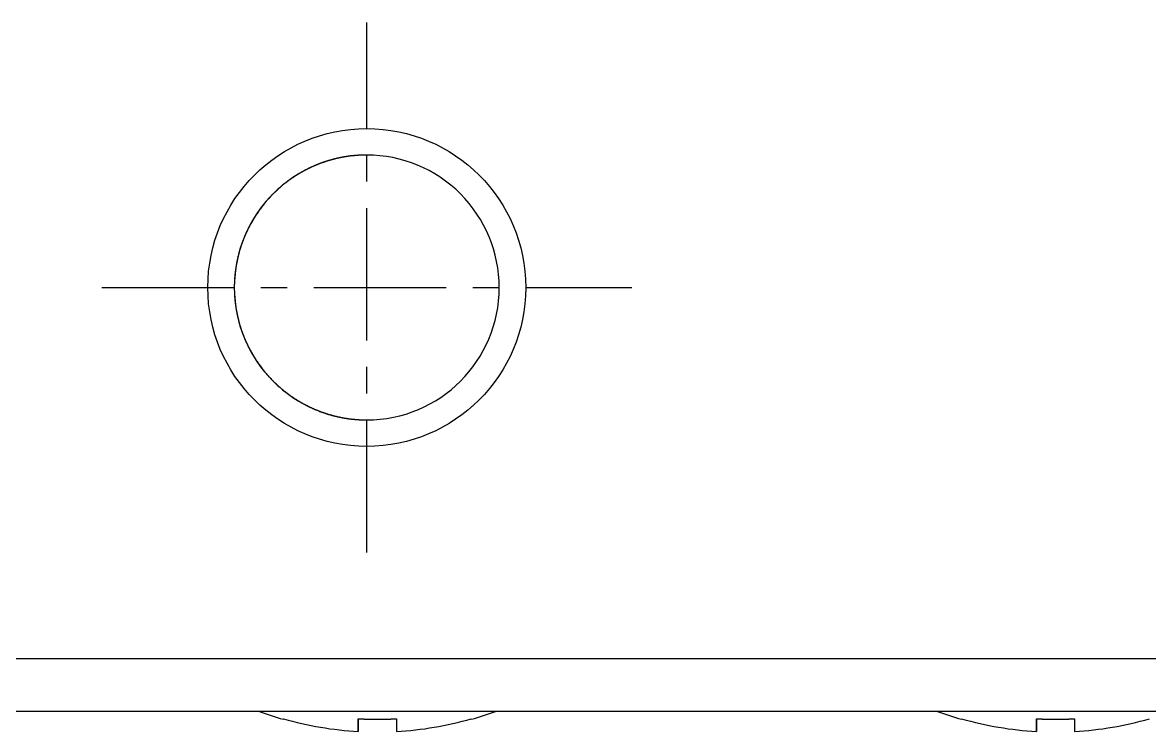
# Model space of a CAD drawing. Extents: x 93 to 329, y 82 to 330.
# Drawn here: x 138.5 to 149.13, y 140.97 to 147.66 of the extents above; entities that cross this region are included whole.
import ezdxf

# ---------------------------------------------------------------- set-up
doc = ezdxf.new("R2010")
doc.units = 0
doc.linetypes.add('CENTER', pattern=[2, 1.25, -0.25, 0.25, -0.25])
doc.layers.get('0').update_dxf_attribs({"linetype": 'CONTINUOUS'})
doc.layers.add('CENTER', color=1, linetype='CENTER')

msp = doc.modelspace()

# ---------------------------------------------------------------- linework, layer by layer
at = {"color": 7, "linetype": 'CONTINUOUS'}
for p, q in [((138.244, 141.656), (177.244, 141.656)), ((177.244, 141.156), (138.244, 141.156)), ((140.958, 141.087), (140.956, 141.082)), ((140.956, 141.082), (140.958, 141.087)), ((141.664, 140.966), (141.664, 141.087)), ((141.664, 141.087), (141.664, 140.966)), ((141.664, 140.966), (141.664, 141.087)), ((142.024, 141.087), (142.024, 140.966)), ((142.731, 141.087), (142.733, 141.082)), ((147.358, 141.087), (147.356, 141.082)), ((147.356, 141.082), (147.358, 141.087)), ((148.064, 140.966), (148.064, 141.087)), ((148.064, 141.087), (148.064, 140.966)), ((148.064, 140.966), (148.064, 141.087)), ((148.424, 141.087), (148.424, 140.966))]:
    msp.add_line(p, q, dxfattribs=at)
for points in [[(141.744, 146.406, 0), (141.735, 146.406, 0), (141.726, 146.406, 0), (141.717, 146.406, 0), (141.708, 146.406, 0), (141.699, 146.405, 0), (141.69, 146.405, 0), (141.681, 146.405, 0), (141.672, 146.404, 0), (141.663, 146.404, 0), (141.654, 146.403, 0), (141.645, 146.402, 0), (141.636, 146.402, 0), (141.627, 146.401, 0), (141.618, 146.4, 0), (141.609, 146.399, 0), (141.6, 146.398, 0), (141.591, 146.397, 0), (141.582, 146.396, 0), (141.573, 146.394, 0), (141.564, 146.393, 0), (141.555, 146.392, 0), (141.546, 146.39, 0), (141.537, 146.389, 0), (141.528, 146.387, 0), (141.519, 146.386, 0), (141.51, 146.384, 0), (141.501, 146.382, 0), (141.492, 146.381, 0), (141.484, 146.379, 0), (141.475, 146.377, 0), (141.466, 146.375, 0), (141.457, 146.373, 0), (141.448, 146.371, 0), (141.439, 146.369, 0), (141.431, 146.366, 0), (141.422, 146.364, 0), (141.413, 146.362, 0), (141.404, 146.359, 0), (141.396, 146.357, 0), (141.387, 146.354, 0), (141.378, 146.352, 0), (141.37, 146.349, 0), (141.361, 146.346, 0), (141.352, 146.343, 0), (141.344, 146.34, 0), (141.335, 146.338, 0), (141.327, 146.335, 0), (141.318, 146.331, 0), (141.31, 146.328, 0), (141.301, 146.325, 0), (141.293, 146.322, 0), (141.284, 146.319, 0), (141.276, 146.315, 0), (141.268, 146.312, 0), (141.259, 146.308, 0), (141.251, 146.305, 0), (141.243, 146.301, 0), (141.234, 146.298, 0), (141.226, 146.294, 0), (141.218, 146.29, 0), (141.21, 146.286, 0), (141.201, 146.282, 0), (141.193, 146.278, 0), (141.185, 146.274, 0), (141.177, 146.27, 0), (141.169, 146.266, 0), (141.161, 146.262, 0), (141.153, 146.258, 0), (141.145, 146.253, 0), (141.137, 146.249, 0), (141.129, 146.245, 0), (141.121, 146.24, 0), (141.114, 146.236, 0), (141.106, 146.231, 0), (141.098, 146.226, 0), (141.09, 146.222, 0), (141.083, 146.217, 0), (141.075, 146.212, 0), (141.067, 146.207, 0), (141.06, 146.202, 0), (141.052, 146.197, 0), (141.045, 146.192, 0), (141.037, 146.187, 0), (141.03, 146.182, 0), (141.022, 146.177, 0), (141.015, 146.171, 0), (141.007, 146.166, 0), (141, 146.161, 0), (140.993, 146.155, 0), (140.986, 146.15, 0), (140.979, 146.144, 0), (140.971, 146.139, 0), (140.964, 146.133, 0), (140.957, 146.127, 0), (140.95, 146.122, 0), (140.943, 146.116, 0), (140.936, 146.11, 0), (140.929, 146.104, 0), (140.923, 146.098, 0), (140.916, 146.092, 0), (140.909, 146.086, 0), (140.902, 146.08, 0), (140.896, 146.074, 0), (140.889, 146.068, 0), (140.882, 146.062, 0), (140.876, 146.055, 0), (140.869, 146.049, 0), (140.863, 146.043, 0), (140.857, 146.036, 0), (140.85, 146.03, 0), (140.844, 146.023, 0), (140.838, 146.017, 0), (140.831, 146.01, 0), (140.825, 146.004, 0), (140.819, 145.997, 0), (140.813, 145.99, 0), (140.807, 145.984, 0), (140.801, 145.977, 0), (140.795, 145.97, 0), (140.789, 145.963, 0), (140.783, 145.956, 0), (140.778, 145.949, 0), (140.772, 145.942, 0), (140.766, 145.935, 0), (140.761, 145.928, 0), (140.755, 145.921, 0), (140.75, 145.914, 0), (140.744, 145.906, 0)], [(141.744, 146.406, 0), (141.74, 146.406, 0), (141.736, 146.406, 0), (141.732, 146.406, 0), (141.728, 146.406, 0), (141.724, 146.406, 0), (141.72, 146.406, 0), (141.716, 146.406, 0), (141.712, 146.406, 0), (141.708, 146.406, 0), (141.704, 146.406, 0), (141.7, 146.406, 0), (141.696, 146.405, 0), (141.692, 146.405, 0), (141.688, 146.405, 0), (141.684, 146.405, 0), (141.68, 146.405, 0), (141.676, 146.404, 0), (141.672, 146.404, 0), (141.668, 146.404, 0), (141.664, 146.404, 0), (141.66, 146.403, 0), (141.656, 146.403, 0), (141.652, 146.403, 0), (141.648, 146.403, 0), (141.644, 146.402, 0), (141.64, 146.402, 0), (141.636, 146.402, 0), (141.632, 146.401, 0), (141.628, 146.401, 0), (141.624, 146.4, 0), (141.62, 146.4, 0), (141.616, 146.4, 0), (141.612, 146.399, 0), (141.608, 146.399, 0), (141.604, 146.398, 0), (141.6, 146.398, 0), (141.596, 146.397, 0), (141.592, 146.397, 0), (141.588, 146.396, 0), (141.584, 146.396, 0), (141.58, 146.395, 0), (141.576, 146.395, 0), (141.572, 146.394, 0), (141.568, 146.394, 0), (141.564, 146.393, 0), (141.56, 146.393, 0), (141.556, 146.392, 0), (141.552, 146.391, 0), (141.548, 146.391, 0), (141.544, 146.39, 0), (141.54, 146.39, 0), (141.536, 146.389, 0), (141.532, 146.388, 0), (141.528, 146.388, 0), (141.524, 146.387, 0), (141.52, 146.386, 0), (141.516, 146.385, 0), (141.512, 146.385, 0), (141.509, 146.384, 0), (141.505, 146.383, 0), (141.501, 146.382, 0), (141.497, 146.382, 0), (141.493, 146.381, 0), (141.489, 146.38, 0), (141.485, 146.379, 0), (141.481, 146.378, 0), (141.477, 146.377, 0), (141.473, 146.377, 0), (141.469, 146.376, 0), (141.465, 146.375, 0), (141.461, 146.374, 0), (141.457, 146.373, 0), (141.454, 146.372, 0), (141.45, 146.371, 0), (141.446, 146.37, 0), (141.442, 146.369, 0), (141.438, 146.368, 0), (141.434, 146.367, 0), (141.43, 146.366, 0), (141.426, 146.365, 0), (141.422, 146.364, 0), (141.418, 146.363, 0), (141.415, 146.362, 0), (141.411, 146.361, 0), (141.407, 146.36, 0), (141.403, 146.359, 0), (141.399, 146.358, 0), (141.395, 146.357, 0), (141.391, 146.355, 0), (141.388, 146.354, 0), (141.384, 146.353, 0), (141.38, 146.352, 0), (141.376, 146.351, 0), (141.372, 146.35, 0), (141.368, 146.348, 0), (141.365, 146.347, 0), (141.361, 146.346, 0), (141.357, 146.345, 0), (141.353, 146.344, 0), (141.349, 146.342, 0), (141.345, 146.341, 0), (141.342, 146.34, 0), (141.338, 146.338, 0), (141.334, 146.337, 0), (141.33, 146.336, 0), (141.326, 146.334, 0), (141.323, 146.333, 0), (141.319, 146.332, 0), (141.315, 146.33, 0), (141.311, 146.329, 0), (141.308, 146.328, 0), (141.304, 146.326, 0), (141.3, 146.325, 0), (141.296, 146.323, 0), (141.293, 146.322, 0), (141.289, 146.32, 0), (141.285, 146.319, 0), (141.281, 146.317, 0), (141.278, 146.316, 0), (141.274, 146.314, 0), (141.27, 146.313, 0), (141.266, 146.311, 0), (141.263, 146.31, 0), (141.259, 146.308, 0), (141.255, 146.307, 0), (141.252, 146.305, 0), (141.248, 146.304, 0), (141.244, 146.302, 0)], [(141.244, 146.302, 0), (141.24, 146.3, 0), (141.235, 146.298, 0), (141.23, 146.296, 0), (141.226, 146.294, 0), (141.221, 146.292, 0), (141.217, 146.29, 0), (141.212, 146.287, 0), (141.208, 146.285, 0), (141.203, 146.283, 0), (141.198, 146.281, 0), (141.194, 146.279, 0), (141.189, 146.276, 0), (141.185, 146.274, 0), (141.18, 146.272, 0), (141.176, 146.27, 0), (141.171, 146.267, 0), (141.167, 146.265, 0), (141.163, 146.263, 0), (141.158, 146.26, 0), (141.154, 146.258, 0), (141.149, 146.256, 0), (141.145, 146.253, 0), (141.14, 146.251, 0), (141.136, 146.248, 0), (141.132, 146.246, 0), (141.127, 146.243, 0), (141.123, 146.241, 0), (141.118, 146.238, 0), (141.114, 146.236, 0), (141.11, 146.233, 0), (141.105, 146.231, 0), (141.101, 146.228, 0), (141.097, 146.226, 0), (141.092, 146.223, 0), (141.088, 146.22, 0), (141.084, 146.218, 0), (141.08, 146.215, 0), (141.075, 146.212, 0), (141.071, 146.21, 0), (141.067, 146.207, 0), (141.063, 146.204, 0), (141.058, 146.201, 0), (141.054, 146.199, 0), (141.05, 146.196, 0), (141.046, 146.193, 0), (141.042, 146.19, 0), (141.037, 146.187, 0), (141.033, 146.184, 0), (141.029, 146.182, 0), (141.025, 146.179, 0), (141.021, 146.176, 0), (141.017, 146.173, 0), (141.013, 146.17, 0), (141.009, 146.167, 0), (141.005, 146.164, 0), (141.001, 146.161, 0), (140.997, 146.158, 0), (140.992, 146.155, 0), (140.988, 146.152, 0), (140.984, 146.149, 0), (140.98, 146.146, 0), (140.976, 146.143, 0), (140.973, 146.14, 0), (140.969, 146.137, 0), (140.965, 146.133, 0), (140.961, 146.13, 0), (140.957, 146.127, 0), (140.953, 146.124, 0), (140.949, 146.121, 0), (140.945, 146.117, 0), (140.941, 146.114, 0), (140.937, 146.111, 0), (140.934, 146.108, 0), (140.93, 146.104, 0), (140.926, 146.101, 0), (140.922, 146.098, 0), (140.918, 146.095, 0), (140.915, 146.091, 0), (140.911, 146.088, 0), (140.907, 146.085, 0), (140.903, 146.081, 0), (140.9, 146.078, 0), (140.896, 146.074, 0), (140.892, 146.071, 0), (140.888, 146.067, 0), (140.885, 146.064, 0), (140.881, 146.061, 0), (140.878, 146.057, 0), (140.874, 146.054, 0), (140.87, 146.05, 0), (140.867, 146.047, 0), (140.863, 146.043, 0), (140.86, 146.039, 0), (140.856, 146.036, 0), (140.852, 146.032, 0), (140.849, 146.029, 0), (140.845, 146.025, 0), (140.842, 146.021, 0), (140.838, 146.018, 0), (140.835, 146.014, 0), (140.832, 146.01, 0), (140.828, 146.007, 0), (140.825, 146.003, 0), (140.821, 145.999, 0), (140.818, 145.996, 0), (140.815, 145.992, 0), (140.811, 145.988, 0), (140.808, 145.984, 0), (140.805, 145.981, 0), (140.801, 145.977, 0), (140.798, 145.973, 0), (140.795, 145.969, 0), (140.791, 145.965, 0), (140.788, 145.961, 0), (140.785, 145.958, 0), (140.782, 145.954, 0), (140.778, 145.95, 0), (140.775, 145.946, 0), (140.772, 145.942, 0), (140.769, 145.938, 0), (140.766, 145.934, 0), (140.763, 145.93, 0), (140.76, 145.926, 0), (140.756, 145.922, 0), (140.753, 145.918, 0), (140.75, 145.914, 0), (140.747, 145.91, 0), (140.744, 145.906, 0)], [(140.744, 145.906, 0), (140.737, 145.896, 0), (140.729, 145.886, 0), (140.722, 145.876, 0), (140.715, 145.865, 0), (140.708, 145.855, 0), (140.701, 145.845, 0), (140.694, 145.834, 0), (140.687, 145.824, 0), (140.68, 145.813, 0), (140.674, 145.802, 0), (140.668, 145.791, 0), (140.661, 145.78, 0), (140.655, 145.77, 0), (140.649, 145.759, 0), (140.643, 145.748, 0), (140.637, 145.736, 0), (140.631, 145.725, 0), (140.626, 145.714, 0), (140.62, 145.703, 0), (140.615, 145.691, 0), (140.609, 145.68, 0), (140.604, 145.669, 0), (140.599, 145.657, 0), (140.594, 145.646, 0), (140.589, 145.634, 0), (140.584, 145.622, 0), (140.58, 145.611, 0), (140.575, 145.599, 0), (140.571, 145.587, 0), (140.567, 145.575, 0), (140.562, 145.563, 0), (140.558, 145.552, 0), (140.554, 145.54, 0), (140.551, 145.528, 0), (140.547, 145.516, 0), (140.543, 145.504, 0), (140.54, 145.491, 0), (140.537, 145.479, 0), (140.533, 145.467, 0), (140.53, 145.455, 0), (140.527, 145.443, 0), (140.525, 145.431, 0), (140.522, 145.418, 0), (140.519, 145.406, 0), (140.517, 145.394, 0), (140.515, 145.381, 0), (140.512, 145.369, 0), (140.51, 145.357, 0), (140.508, 145.344, 0), (140.507, 145.332, 0), (140.505, 145.319, 0), (140.503, 145.307, 0), (140.502, 145.294, 0), (140.5, 145.282, 0), (140.499, 145.269, 0), (140.498, 145.257, 0), (140.497, 145.244, 0), (140.496, 145.232, 0), (140.496, 145.219, 0), (140.495, 145.207, 0), (140.495, 145.194, 0), (140.494, 145.181, 0), (140.494, 145.169, 0), (140.494, 145.156, 0), (140.494, 145.144, 0), (140.494, 145.131, 0), (140.495, 145.119, 0), (140.495, 145.106, 0), (140.496, 145.093, 0), (140.496, 145.081, 0), (140.497, 145.068, 0), (140.498, 145.056, 0), (140.499, 145.043, 0), (140.5, 145.031, 0), (140.502, 145.018, 0), (140.503, 145.006, 0), (140.505, 144.993, 0), (140.507, 144.981, 0), (140.508, 144.968, 0), (140.51, 144.956, 0), (140.512, 144.944, 0), (140.515, 144.931, 0), (140.517, 144.919, 0), (140.519, 144.907, 0), (140.522, 144.894, 0), (140.525, 144.882, 0), (140.527, 144.87, 0), (140.53, 144.858, 0), (140.533, 144.845, 0), (140.537, 144.833, 0), (140.54, 144.821, 0), (140.543, 144.809, 0), (140.547, 144.797, 0), (140.551, 144.785, 0), (140.554, 144.773, 0), (140.558, 144.761, 0), (140.562, 144.749, 0), (140.567, 144.737, 0), (140.571, 144.725, 0), (140.575, 144.714, 0), (140.58, 144.702, 0), (140.584, 144.69, 0), (140.589, 144.679, 0), (140.594, 144.667, 0), (140.599, 144.655, 0), (140.604, 144.644, 0), (140.609, 144.633, 0), (140.615, 144.621, 0), (140.62, 144.61, 0), (140.626, 144.599, 0), (140.631, 144.587, 0), (140.637, 144.576, 0), (140.643, 144.565, 0), (140.649, 144.554, 0), (140.655, 144.543, 0), (140.661, 144.532, 0), (140.668, 144.521, 0), (140.674, 144.51, 0), (140.68, 144.5, 0), (140.687, 144.489, 0), (140.694, 144.478, 0), (140.701, 144.468, 0), (140.708, 144.457, 0), (140.715, 144.447, 0), (140.722, 144.437, 0), (140.729, 144.427, 0), (140.737, 144.416, 0), (140.744, 144.406, 0)], [(140.744, 145.906, 0), (140.742, 145.903, 0), (140.739, 145.899, 0), (140.736, 145.896, 0), (140.734, 145.892, 0), (140.731, 145.889, 0), (140.729, 145.885, 0), (140.726, 145.881, 0), (140.723, 145.878, 0), (140.721, 145.874, 0), (140.718, 145.871, 0), (140.716, 145.867, 0), (140.713, 145.863, 0), (140.711, 145.86, 0), (140.708, 145.856, 0), (140.706, 145.852, 0), (140.704, 145.849, 0), (140.701, 145.845, 0), (140.699, 145.841, 0), (140.696, 145.838, 0), (140.694, 145.834, 0), (140.691, 145.83, 0), (140.689, 145.827, 0), (140.687, 145.823, 0), (140.684, 145.819, 0), (140.682, 145.815, 0), (140.68, 145.812, 0), (140.677, 145.808, 0), (140.675, 145.804, 0), (140.673, 145.8, 0), (140.671, 145.797, 0), (140.668, 145.793, 0), (140.666, 145.789, 0), (140.664, 145.785, 0), (140.662, 145.781, 0), (140.66, 145.778, 0), (140.657, 145.774, 0), (140.655, 145.77, 0), (140.653, 145.766, 0), (140.651, 145.762, 0), (140.649, 145.758, 0), (140.647, 145.754, 0), (140.645, 145.751, 0), (140.642, 145.747, 0), (140.64, 145.743, 0), (140.638, 145.739, 0), (140.636, 145.735, 0), (140.634, 145.731, 0), (140.632, 145.727, 0), (140.63, 145.723, 0), (140.628, 145.719, 0), (140.626, 145.715, 0), (140.624, 145.711, 0), (140.622, 145.707, 0), (140.62, 145.704, 0), (140.618, 145.7, 0), (140.617, 145.696, 0), (140.615, 145.692, 0), (140.613, 145.688, 0), (140.611, 145.684, 0), (140.609, 145.68, 0), (140.607, 145.676, 0), (140.605, 145.672, 0), (140.604, 145.668, 0), (140.602, 145.664, 0), (140.6, 145.66, 0), (140.598, 145.655, 0), (140.596, 145.651, 0), (140.595, 145.647, 0), (140.593, 145.643, 0), (140.591, 145.639, 0), (140.59, 145.635, 0), (140.588, 145.631, 0), (140.586, 145.627, 0), (140.585, 145.623, 0), (140.583, 145.619, 0), (140.581, 145.615, 0), (140.58, 145.611, 0), (140.578, 145.607, 0), (140.577, 145.602, 0), (140.575, 145.598, 0), (140.573, 145.594, 0), (140.572, 145.59, 0), (140.57, 145.586, 0), (140.569, 145.582, 0), (140.567, 145.578, 0), (140.566, 145.574, 0), (140.564, 145.569, 0), (140.563, 145.565, 0), (140.562, 145.561, 0), (140.56, 145.557, 0), (140.559, 145.553, 0), (140.557, 145.549, 0), (140.556, 145.544, 0), (140.555, 145.54, 0), (140.553, 145.536, 0), (140.552, 145.532, 0), (140.551, 145.528, 0), (140.549, 145.523, 0), (140.548, 145.519, 0), (140.547, 145.515, 0), (140.546, 145.511, 0), (140.544, 145.506, 0), (140.543, 145.502, 0), (140.542, 145.498, 0), (140.541, 145.494, 0), (140.539, 145.489, 0), (140.538, 145.485, 0), (140.537, 145.481, 0), (140.536, 145.477, 0), (140.535, 145.472, 0), (140.534, 145.468, 0), (140.533, 145.464, 0), (140.532, 145.46, 0), (140.531, 145.455, 0), (140.529, 145.451, 0), (140.528, 145.447, 0), (140.527, 145.443, 0), (140.526, 145.438, 0), (140.525, 145.434, 0), (140.524, 145.43, 0), (140.524, 145.425, 0), (140.523, 145.421, 0), (140.522, 145.417, 0), (140.521, 145.412, 0), (140.52, 145.408, 0), (140.519, 145.404, 0), (140.518, 145.399, 0), (140.517, 145.395, 0)], [(140.517, 145.395, 0), (140.517, 145.391, 0), (140.516, 145.388, 0), (140.515, 145.384, 0), (140.514, 145.38, 0), (140.514, 145.377, 0), (140.513, 145.373, 0), (140.512, 145.369, 0), (140.512, 145.366, 0), (140.511, 145.362, 0), (140.511, 145.358, 0), (140.51, 145.354, 0), (140.509, 145.351, 0), (140.509, 145.347, 0), (140.508, 145.343, 0), (140.508, 145.34, 0), (140.507, 145.336, 0), (140.507, 145.332, 0), (140.506, 145.328, 0), (140.506, 145.325, 0), (140.505, 145.321, 0), (140.505, 145.317, 0), (140.504, 145.314, 0), (140.504, 145.31, 0), (140.503, 145.306, 0), (140.503, 145.302, 0), (140.502, 145.299, 0), (140.502, 145.295, 0), (140.502, 145.291, 0), (140.501, 145.287, 0), (140.501, 145.284, 0), (140.5, 145.28, 0), (140.5, 145.276, 0), (140.5, 145.273, 0), (140.499, 145.269, 0), (140.499, 145.265, 0), (140.499, 145.261, 0), (140.498, 145.258, 0), (140.498, 145.254, 0), (140.498, 145.25, 0), (140.497, 145.246, 0), (140.497, 145.243, 0), (140.497, 145.239, 0), (140.497, 145.235, 0), (140.496, 145.231, 0), (140.496, 145.228, 0), (140.496, 145.224, 0), (140.496, 145.22, 0), (140.496, 145.216, 0), (140.495, 145.213, 0), (140.495, 145.209, 0), (140.495, 145.205, 0), (140.495, 145.201, 0), (140.495, 145.198, 0), (140.495, 145.194, 0), (140.495, 145.19, 0), (140.495, 145.186, 0), (140.494, 145.183, 0), (140.494, 145.179, 0), (140.494, 145.175, 0), (140.494, 145.171, 0), (140.494, 145.168, 0), (140.494, 145.164, 0), (140.494, 145.16, 0), (140.494, 145.156, 0), (140.494, 145.153, 0), (140.494, 145.149, 0), (140.494, 145.145, 0), (140.494, 145.141, 0), (140.494, 145.138, 0), (140.494, 145.134, 0), (140.494, 145.13, 0), (140.495, 145.126, 0), (140.495, 145.123, 0), (140.495, 145.119, 0), (140.495, 145.115, 0), (140.495, 145.111, 0), (140.495, 145.107, 0), (140.495, 145.104, 0), (140.495, 145.1, 0), (140.496, 145.096, 0), (140.496, 145.092, 0), (140.496, 145.089, 0), (140.496, 145.085, 0), (140.496, 145.081, 0), (140.497, 145.077, 0), (140.497, 145.074, 0), (140.497, 145.07, 0), (140.497, 145.066, 0), (140.498, 145.063, 0), (140.498, 145.059, 0), (140.498, 145.055, 0), (140.499, 145.051, 0), (140.499, 145.048, 0), (140.499, 145.044, 0), (140.5, 145.04, 0), (140.5, 145.036, 0), (140.5, 145.033, 0), (140.501, 145.029, 0), (140.501, 145.025, 0), (140.502, 145.021, 0), (140.502, 145.018, 0), (140.502, 145.014, 0), (140.503, 145.01, 0), (140.503, 145.006, 0), (140.504, 145.003, 0), (140.504, 144.999, 0), (140.505, 144.995, 0), (140.505, 144.992, 0), (140.506, 144.988, 0), (140.506, 144.984, 0), (140.507, 144.98, 0), (140.507, 144.977, 0), (140.508, 144.973, 0), (140.508, 144.969, 0), (140.509, 144.966, 0), (140.509, 144.962, 0), (140.51, 144.958, 0), (140.511, 144.954, 0), (140.511, 144.951, 0), (140.512, 144.947, 0), (140.512, 144.943, 0), (140.513, 144.94, 0), (140.514, 144.936, 0), (140.514, 144.932, 0), (140.515, 144.929, 0), (140.516, 144.925, 0), (140.517, 144.921, 0), (140.517, 144.917, 0)], [(140.517, 144.917, 0), (140.518, 144.913, 0), (140.519, 144.909, 0), (140.52, 144.905, 0), (140.521, 144.9, 0), (140.522, 144.896, 0), (140.523, 144.892, 0), (140.524, 144.887, 0), (140.524, 144.883, 0), (140.525, 144.879, 0), (140.526, 144.874, 0), (140.527, 144.87, 0), (140.528, 144.866, 0), (140.529, 144.862, 0), (140.531, 144.857, 0), (140.532, 144.853, 0), (140.533, 144.849, 0), (140.534, 144.844, 0), (140.535, 144.84, 0), (140.536, 144.836, 0), (140.537, 144.832, 0), (140.538, 144.827, 0), (140.539, 144.823, 0), (140.541, 144.819, 0), (140.542, 144.815, 0), (140.543, 144.81, 0), (140.544, 144.806, 0), (140.546, 144.802, 0), (140.547, 144.798, 0), (140.548, 144.793, 0), (140.549, 144.789, 0), (140.551, 144.785, 0), (140.552, 144.781, 0), (140.553, 144.777, 0), (140.555, 144.772, 0), (140.556, 144.768, 0), (140.557, 144.764, 0), (140.559, 144.76, 0), (140.56, 144.756, 0), (140.562, 144.752, 0), (140.563, 144.747, 0), (140.564, 144.743, 0), (140.566, 144.739, 0), (140.567, 144.735, 0), (140.569, 144.731, 0), (140.57, 144.727, 0), (140.572, 144.722, 0), (140.573, 144.718, 0), (140.575, 144.714, 0), (140.577, 144.71, 0), (140.578, 144.706, 0), (140.58, 144.702, 0), (140.581, 144.698, 0), (140.583, 144.694, 0), (140.585, 144.69, 0), (140.586, 144.686, 0), (140.588, 144.681, 0), (140.59, 144.677, 0), (140.591, 144.673, 0), (140.593, 144.669, 0), (140.595, 144.665, 0), (140.596, 144.661, 0), (140.598, 144.657, 0), (140.6, 144.653, 0), (140.602, 144.649, 0), (140.604, 144.645, 0), (140.605, 144.641, 0), (140.607, 144.637, 0), (140.609, 144.633, 0), (140.611, 144.629, 0), (140.613, 144.625, 0), (140.615, 144.621, 0), (140.617, 144.617, 0), (140.618, 144.613, 0), (140.62, 144.609, 0), (140.622, 144.605, 0), (140.624, 144.601, 0), (140.626, 144.597, 0), (140.628, 144.593, 0), (140.63, 144.589, 0), (140.632, 144.585, 0), (140.634, 144.582, 0), (140.636, 144.578, 0), (140.638, 144.574, 0), (140.64, 144.57, 0), (140.642, 144.566, 0), (140.645, 144.562, 0), (140.647, 144.558, 0), (140.649, 144.554, 0), (140.651, 144.55, 0), (140.653, 144.547, 0), (140.655, 144.543, 0), (140.657, 144.539, 0), (140.66, 144.535, 0), (140.662, 144.531, 0), (140.664, 144.527, 0), (140.666, 144.524, 0), (140.668, 144.52, 0), (140.671, 144.516, 0), (140.673, 144.512, 0), (140.675, 144.509, 0), (140.677, 144.505, 0), (140.68, 144.501, 0), (140.682, 144.497, 0), (140.684, 144.493, 0), (140.687, 144.49, 0), (140.689, 144.486, 0), (140.691, 144.482, 0), (140.694, 144.479, 0), (140.696, 144.475, 0), (140.699, 144.471, 0), (140.701, 144.468, 0), (140.704, 144.464, 0), (140.706, 144.46, 0), (140.708, 144.457, 0), (140.711, 144.453, 0), (140.713, 144.449, 0), (140.716, 144.446, 0), (140.718, 144.442, 0), (140.721, 144.438, 0), (140.723, 144.435, 0), (140.726, 144.431, 0), (140.729, 144.428, 0), (140.731, 144.424, 0), (140.734, 144.42, 0), (140.736, 144.417, 0), (140.739, 144.413, 0), (140.742, 144.41, 0), (140.744, 144.406, 0)], [(140.744, 144.406, 0), (140.75, 144.399, 0), (140.755, 144.392, 0), (140.761, 144.385, 0), (140.766, 144.378, 0), (140.772, 144.371, 0), (140.778, 144.364, 0), (140.783, 144.357, 0), (140.789, 144.35, 0), (140.795, 144.343, 0), (140.801, 144.336, 0), (140.807, 144.329, 0), (140.813, 144.322, 0), (140.819, 144.316, 0), (140.825, 144.309, 0), (140.831, 144.302, 0), (140.838, 144.296, 0), (140.844, 144.289, 0), (140.85, 144.283, 0), (140.857, 144.276, 0), (140.863, 144.27, 0), (140.869, 144.263, 0), (140.876, 144.257, 0), (140.882, 144.251, 0), (140.889, 144.245, 0), (140.896, 144.238, 0), (140.902, 144.232, 0), (140.909, 144.226, 0), (140.916, 144.22, 0), (140.923, 144.214, 0), (140.929, 144.208, 0), (140.936, 144.202, 0), (140.943, 144.197, 0), (140.95, 144.191, 0), (140.957, 144.185, 0), (140.964, 144.179, 0), (140.971, 144.174, 0), (140.979, 144.168, 0), (140.986, 144.163, 0), (140.993, 144.157, 0), (141, 144.152, 0), (141.007, 144.146, 0), (141.015, 144.141, 0), (141.022, 144.136, 0), (141.03, 144.131, 0), (141.037, 144.126, 0), (141.045, 144.12, 0), (141.052, 144.115, 0), (141.06, 144.11, 0), (141.067, 144.105, 0), (141.075, 144.101, 0), (141.083, 144.096, 0), (141.09, 144.091, 0), (141.098, 144.086, 0), (141.106, 144.082, 0), (141.114, 144.077, 0), (141.121, 144.073, 0), (141.129, 144.068, 0), (141.137, 144.064, 0), (141.145, 144.059, 0), (141.153, 144.055, 0), (141.161, 144.051, 0), (141.169, 144.046, 0), (141.177, 144.042, 0), (141.185, 144.038, 0), (141.193, 144.034, 0), (141.201, 144.03, 0), (141.21, 144.026, 0), (141.218, 144.023, 0), (141.226, 144.019, 0), (141.234, 144.015, 0), (141.243, 144.011, 0), (141.251, 144.008, 0), (141.259, 144.004, 0), (141.268, 144.001, 0), (141.276, 143.997, 0), (141.284, 143.994, 0), (141.293, 143.991, 0), (141.301, 143.987, 0), (141.31, 143.984, 0), (141.318, 143.981, 0), (141.327, 143.978, 0), (141.335, 143.975, 0), (141.344, 143.972, 0), (141.352, 143.969, 0), (141.361, 143.966, 0), (141.37, 143.964, 0), (141.378, 143.961, 0), (141.387, 143.958, 0), (141.396, 143.956, 0), (141.404, 143.953, 0), (141.413, 143.951, 0), (141.422, 143.949, 0), (141.431, 143.946, 0), (141.439, 143.944, 0), (141.448, 143.942, 0), (141.457, 143.94, 0), (141.466, 143.938, 0), (141.475, 143.936, 0), (141.484, 143.934, 0), (141.492, 143.932, 0), (141.501, 143.93, 0), (141.51, 143.928, 0), (141.519, 143.927, 0), (141.528, 143.925, 0), (141.537, 143.924, 0), (141.546, 143.922, 0), (141.555, 143.921, 0), (141.564, 143.919, 0), (141.573, 143.918, 0), (141.582, 143.917, 0), (141.591, 143.916, 0), (141.6, 143.915, 0), (141.609, 143.914, 0), (141.618, 143.913, 0), (141.627, 143.912, 0), (141.636, 143.911, 0), (141.645, 143.91, 0), (141.654, 143.91, 0), (141.663, 143.909, 0), (141.672, 143.908, 0), (141.681, 143.908, 0), (141.69, 143.907, 0), (141.699, 143.907, 0), (141.708, 143.907, 0), (141.717, 143.907, 0), (141.726, 143.906, 0), (141.735, 143.906, 0), (141.744, 143.906, 0)], [(140.744, 144.406, 0), (140.747, 144.402, 0), (140.75, 144.398, 0), (140.753, 144.394, 0), (140.756, 144.39, 0), (140.76, 144.386, 0), (140.763, 144.382, 0), (140.766, 144.378, 0), (140.769, 144.374, 0), (140.772, 144.371, 0), (140.775, 144.367, 0), (140.778, 144.363, 0), (140.782, 144.359, 0), (140.785, 144.355, 0), (140.788, 144.351, 0), (140.791, 144.347, 0), (140.795, 144.343, 0), (140.798, 144.34, 0), (140.801, 144.336, 0), (140.805, 144.332, 0), (140.808, 144.328, 0), (140.811, 144.324, 0), (140.815, 144.321, 0), (140.818, 144.317, 0), (140.821, 144.313, 0), (140.825, 144.31, 0), (140.828, 144.306, 0), (140.832, 144.302, 0), (140.835, 144.298, 0), (140.838, 144.295, 0), (140.842, 144.291, 0), (140.845, 144.288, 0), (140.849, 144.284, 0), (140.852, 144.28, 0), (140.856, 144.277, 0), (140.86, 144.273, 0), (140.863, 144.27, 0), (140.867, 144.266, 0), (140.87, 144.263, 0), (140.874, 144.259, 0), (140.878, 144.256, 0), (140.881, 144.252, 0), (140.885, 144.249, 0), (140.888, 144.245, 0), (140.892, 144.242, 0), (140.896, 144.238, 0), (140.9, 144.235, 0), (140.903, 144.231, 0), (140.907, 144.228, 0), (140.911, 144.225, 0), (140.915, 144.221, 0), (140.918, 144.218, 0), (140.922, 144.215, 0), (140.926, 144.211, 0), (140.93, 144.208, 0), (140.934, 144.205, 0), (140.937, 144.202, 0), (140.941, 144.198, 0), (140.945, 144.195, 0), (140.949, 144.192, 0), (140.953, 144.189, 0), (140.957, 144.186, 0), (140.961, 144.182, 0), (140.965, 144.179, 0), (140.969, 144.176, 0), (140.973, 144.173, 0), (140.976, 144.17, 0), (140.98, 144.167, 0), (140.984, 144.164, 0), (140.988, 144.161, 0), (140.992, 144.158, 0), (140.997, 144.155, 0), (141.001, 144.152, 0), (141.005, 144.149, 0), (141.009, 144.146, 0), (141.013, 144.143, 0), (141.017, 144.14, 0), (141.021, 144.137, 0), (141.025, 144.134, 0), (141.029, 144.131, 0), (141.033, 144.128, 0), (141.037, 144.125, 0), (141.042, 144.122, 0), (141.046, 144.12, 0), (141.05, 144.117, 0), (141.054, 144.114, 0), (141.058, 144.111, 0), (141.063, 144.108, 0), (141.067, 144.106, 0), (141.071, 144.103, 0), (141.075, 144.1, 0), (141.08, 144.098, 0), (141.084, 144.095, 0), (141.088, 144.092, 0), (141.092, 144.09, 0), (141.097, 144.087, 0), (141.101, 144.084, 0), (141.105, 144.082, 0), (141.11, 144.079, 0), (141.114, 144.077, 0), (141.118, 144.074, 0), (141.123, 144.072, 0), (141.127, 144.069, 0), (141.132, 144.067, 0), (141.136, 144.064, 0), (141.14, 144.062, 0), (141.145, 144.059, 0), (141.149, 144.057, 0), (141.154, 144.055, 0), (141.158, 144.052, 0), (141.163, 144.05, 0), (141.167, 144.048, 0), (141.171, 144.045, 0), (141.176, 144.043, 0), (141.18, 144.041, 0), (141.185, 144.038, 0), (141.189, 144.036, 0), (141.194, 144.034, 0), (141.198, 144.032, 0), (141.203, 144.03, 0), (141.208, 144.027, 0), (141.212, 144.025, 0), (141.217, 144.023, 0), (141.221, 144.021, 0), (141.226, 144.019, 0), (141.23, 144.017, 0), (141.235, 144.015, 0), (141.24, 144.013, 0), (141.244, 144.011, 0)], [(141.244, 144.011, 0), (141.248, 144.009, 0), (141.252, 144.007, 0), (141.255, 144.006, 0), (141.259, 144.004, 0), (141.263, 144.003, 0), (141.266, 144.001, 0), (141.27, 144, 0), (141.274, 143.998, 0), (141.278, 143.997, 0), (141.281, 143.995, 0), (141.285, 143.994, 0), (141.289, 143.992, 0), (141.293, 143.991, 0), (141.296, 143.989, 0), (141.3, 143.988, 0), (141.304, 143.986, 0), (141.308, 143.985, 0), (141.311, 143.984, 0), (141.315, 143.982, 0), (141.319, 143.981, 0), (141.323, 143.98, 0), (141.326, 143.978, 0), (141.33, 143.977, 0), (141.334, 143.976, 0), (141.338, 143.974, 0), (141.342, 143.973, 0), (141.345, 143.972, 0), (141.349, 143.97, 0), (141.353, 143.969, 0), (141.357, 143.968, 0), (141.361, 143.967, 0), (141.365, 143.965, 0), (141.368, 143.964, 0), (141.372, 143.963, 0), (141.376, 143.962, 0), (141.38, 143.961, 0), (141.384, 143.959, 0), (141.388, 143.958, 0), (141.391, 143.957, 0), (141.395, 143.956, 0), (141.399, 143.955, 0), (141.403, 143.954, 0), (141.407, 143.953, 0), (141.411, 143.952, 0), (141.415, 143.951, 0), (141.418, 143.949, 0), (141.422, 143.948, 0), (141.426, 143.947, 0), (141.43, 143.946, 0), (141.434, 143.945, 0), (141.438, 143.944, 0), (141.442, 143.943, 0), (141.446, 143.942, 0), (141.45, 143.942, 0), (141.454, 143.941, 0), (141.457, 143.94, 0), (141.461, 143.939, 0), (141.465, 143.938, 0), (141.469, 143.937, 0), (141.473, 143.936, 0), (141.477, 143.935, 0), (141.481, 143.934, 0), (141.485, 143.933, 0), (141.489, 143.933, 0), (141.493, 143.932, 0), (141.497, 143.931, 0), (141.501, 143.93, 0), (141.505, 143.929, 0), (141.509, 143.929, 0), (141.512, 143.928, 0), (141.516, 143.927, 0), (141.52, 143.927, 0), (141.524, 143.926, 0), (141.528, 143.925, 0), (141.532, 143.924, 0), (141.536, 143.924, 0), (141.54, 143.923, 0), (141.544, 143.922, 0), (141.548, 143.922, 0), (141.552, 143.921, 0), (141.556, 143.921, 0), (141.56, 143.92, 0), (141.564, 143.919, 0), (141.568, 143.919, 0), (141.572, 143.918, 0), (141.576, 143.918, 0), (141.58, 143.917, 0), (141.584, 143.917, 0), (141.588, 143.916, 0), (141.592, 143.916, 0), (141.596, 143.915, 0), (141.6, 143.915, 0), (141.604, 143.914, 0), (141.608, 143.914, 0), (141.612, 143.913, 0), (141.616, 143.913, 0), (141.62, 143.912, 0), (141.624, 143.912, 0), (141.628, 143.912, 0), (141.632, 143.911, 0), (141.636, 143.911, 0), (141.64, 143.911, 0), (141.644, 143.91, 0), (141.648, 143.91, 0), (141.652, 143.91, 0), (141.656, 143.909, 0), (141.66, 143.909, 0), (141.664, 143.909, 0), (141.668, 143.909, 0), (141.672, 143.908, 0), (141.676, 143.908, 0), (141.68, 143.908, 0), (141.684, 143.908, 0), (141.688, 143.908, 0), (141.692, 143.907, 0), (141.696, 143.907, 0), (141.7, 143.907, 0), (141.704, 143.907, 0), (141.708, 143.907, 0), (141.712, 143.907, 0), (141.716, 143.907, 0), (141.72, 143.907, 0), (141.724, 143.906, 0), (141.728, 143.906, 0), (141.732, 143.906, 0), (141.736, 143.906, 0), (141.74, 143.906, 0), (141.744, 143.906, 0)], [(141.664, 141.087, 0), (141.667, 141.087, 0), (141.67, 141.086, 0), (141.673, 141.086, 0), (141.675, 141.086, 0), (141.678, 141.086, 0), (141.681, 141.086, 0), (141.684, 141.086, 0), (141.687, 141.086, 0), (141.69, 141.086, 0), (141.692, 141.085, 0), (141.695, 141.085, 0), (141.698, 141.085, 0), (141.701, 141.085, 0), (141.704, 141.085, 0), (141.706, 141.085, 0), (141.709, 141.085, 0), (141.712, 141.085, 0), (141.715, 141.085, 0), (141.718, 141.084, 0), (141.72, 141.084, 0), (141.723, 141.084, 0), (141.726, 141.084, 0), (141.729, 141.084, 0), (141.732, 141.084, 0), (141.735, 141.084, 0), (141.737, 141.084, 0), (141.74, 141.084, 0), (141.743, 141.084, 0), (141.746, 141.084, 0), (141.749, 141.083, 0), (141.751, 141.083, 0), (141.754, 141.083, 0), (141.757, 141.083, 0), (141.76, 141.083, 0), (141.763, 141.083, 0), (141.765, 141.083, 0), (141.768, 141.083, 0), (141.771, 141.083, 0), (141.774, 141.083, 0), (141.777, 141.083, 0), (141.78, 141.083, 0), (141.782, 141.083, 0), (141.785, 141.083, 0), (141.788, 141.083, 0), (141.791, 141.083, 0), (141.794, 141.083, 0), (141.796, 141.082, 0), (141.799, 141.082, 0), (141.802, 141.082, 0), (141.805, 141.082, 0), (141.808, 141.082, 0), (141.81, 141.082, 0), (141.813, 141.082, 0), (141.816, 141.082, 0), (141.819, 141.082, 0), (141.822, 141.082, 0), (141.825, 141.082, 0), (141.827, 141.082, 0), (141.83, 141.082, 0), (141.833, 141.082, 0), (141.836, 141.082, 0), (141.839, 141.082, 0), (141.841, 141.082, 0), (141.844, 141.082, 0), (141.847, 141.082, 0), (141.85, 141.082, 0), (141.853, 141.082, 0), (141.855, 141.082, 0), (141.858, 141.082, 0), (141.861, 141.082, 0), (141.864, 141.082, 0), (141.867, 141.082, 0), (141.87, 141.082, 0), (141.872, 141.082, 0), (141.875, 141.082, 0), (141.878, 141.082, 0), (141.881, 141.082, 0), (141.884, 141.082, 0), (141.886, 141.082, 0), (141.889, 141.082, 0), (141.892, 141.082, 0), (141.895, 141.083, 0), (141.898, 141.083, 0), (141.901, 141.083, 0), (141.903, 141.083, 0), (141.906, 141.083, 0), (141.909, 141.083, 0), (141.912, 141.083, 0), (141.915, 141.083, 0), (141.917, 141.083, 0), (141.92, 141.083, 0), (141.923, 141.083, 0), (141.926, 141.083, 0), (141.929, 141.083, 0), (141.931, 141.083, 0), (141.934, 141.083, 0), (141.937, 141.083, 0), (141.94, 141.083, 0), (141.943, 141.084, 0), (141.946, 141.084, 0), (141.948, 141.084, 0), (141.951, 141.084, 0), (141.954, 141.084, 0), (141.957, 141.084, 0), (141.96, 141.084, 0), (141.962, 141.084, 0), (141.965, 141.084, 0), (141.968, 141.084, 0), (141.971, 141.084, 0), (141.974, 141.085, 0), (141.976, 141.085, 0), (141.979, 141.085, 0), (141.982, 141.085, 0), (141.985, 141.085, 0), (141.988, 141.085, 0), (141.991, 141.085, 0), (141.993, 141.085, 0), (141.996, 141.085, 0), (141.999, 141.086, 0), (142.002, 141.086, 0), (142.005, 141.086, 0), (142.007, 141.086, 0), (142.01, 141.086, 0), (142.013, 141.086, 0), (142.016, 141.086, 0), (142.019, 141.086, 0), (142.021, 141.087, 0), (142.024, 141.087, 0)], [(148.064, 141.087, 0), (148.067, 141.087, 0), (148.07, 141.086, 0), (148.073, 141.086, 0), (148.075, 141.086, 0), (148.078, 141.086, 0), (148.081, 141.086, 0), (148.084, 141.086, 0), (148.087, 141.086, 0), (148.09, 141.086, 0), (148.092, 141.085, 0), (148.095, 141.085, 0), (148.098, 141.085, 0), (148.101, 141.085, 0), (148.104, 141.085, 0), (148.106, 141.085, 0), (148.109, 141.085, 0), (148.112, 141.085, 0), (148.115, 141.085, 0), (148.118, 141.084, 0), (148.12, 141.084, 0), (148.123, 141.084, 0), (148.126, 141.084, 0), (148.129, 141.084, 0), (148.132, 141.084, 0), (148.135, 141.084, 0), (148.137, 141.084, 0), (148.14, 141.084, 0), (148.143, 141.084, 0), (148.146, 141.084, 0), (148.149, 141.083, 0), (148.151, 141.083, 0), (148.154, 141.083, 0), (148.157, 141.083, 0), (148.16, 141.083, 0), (148.163, 141.083, 0), (148.165, 141.083, 0), (148.168, 141.083, 0), (148.171, 141.083, 0), (148.174, 141.083, 0), (148.177, 141.083, 0), (148.18, 141.083, 0), (148.182, 141.083, 0), (148.185, 141.083, 0), (148.188, 141.083, 0), (148.191, 141.083, 0), (148.194, 141.083, 0), (148.196, 141.082, 0), (148.199, 141.082, 0), (148.202, 141.082, 0), (148.205, 141.082, 0), (148.208, 141.082, 0), (148.21, 141.082, 0), (148.213, 141.082, 0), (148.216, 141.082, 0), (148.219, 141.082, 0), (148.222, 141.082, 0), (148.225, 141.082, 0), (148.227, 141.082, 0), (148.23, 141.082, 0), (148.233, 141.082, 0), (148.236, 141.082, 0), (148.239, 141.082, 0), (148.241, 141.082, 0), (148.244, 141.082, 0), (148.247, 141.082, 0), (148.25, 141.082, 0), (148.253, 141.082, 0), (148.255, 141.082, 0), (148.258, 141.082, 0), (148.261, 141.082, 0), (148.264, 141.082, 0), (148.267, 141.082, 0), (148.27, 141.082, 0), (148.272, 141.082, 0), (148.275, 141.082, 0), (148.278, 141.082, 0), (148.281, 141.082, 0), (148.284, 141.082, 0), (148.286, 141.082, 0), (148.289, 141.082, 0), (148.292, 141.082, 0), (148.295, 141.083, 0), (148.298, 141.083, 0), (148.301, 141.083, 0), (148.303, 141.083, 0), (148.306, 141.083, 0), (148.309, 141.083, 0), (148.312, 141.083, 0), (148.315, 141.083, 0), (148.317, 141.083, 0), (148.32, 141.083, 0), (148.323, 141.083, 0), (148.326, 141.083, 0), (148.329, 141.083, 0), (148.331, 141.083, 0), (148.334, 141.083, 0), (148.337, 141.083, 0), (148.34, 141.083, 0), (148.343, 141.084, 0), (148.346, 141.084, 0), (148.348, 141.084, 0), (148.351, 141.084, 0), (148.354, 141.084, 0), (148.357, 141.084, 0), (148.36, 141.084, 0), (148.362, 141.084, 0), (148.365, 141.084, 0), (148.368, 141.084, 0), (148.371, 141.084, 0), (148.374, 141.085, 0), (148.376, 141.085, 0), (148.379, 141.085, 0), (148.382, 141.085, 0), (148.385, 141.085, 0), (148.388, 141.085, 0), (148.391, 141.085, 0), (148.393, 141.085, 0), (148.396, 141.085, 0), (148.399, 141.086, 0), (148.402, 141.086, 0), (148.405, 141.086, 0), (148.407, 141.086, 0), (148.41, 141.086, 0), (148.413, 141.086, 0), (148.416, 141.086, 0), (148.419, 141.086, 0), (148.421, 141.087, 0), (148.424, 141.087, 0)]]:
    msp.add_polyline3d(points, dxfattribs=at)
at = {"color": 3, "linetype": 'CONTINUOUS'}
msp.add_circle((141.744, 145.156), 1.5, dxfattribs=at)
at = {"color": 7, "linetype": 'CONTINUOUS'}
for centre, radius, start, end in [((141.744, 145.156), 1.25, 90.0002, 270.0002), ((141.744, 145.156), 1.25, 0, 90.0002), ((141.744, 145.156), 1.25, 140.7523, 148.9003), ((141.744, 145.156), 1.25, 270.0002, 0), ((141.744, 145.156), 1.25, 215.5546, 217.4983), ((141.844, 144.156), 3.2, 249.6359, 253.8775), ((141.844, 144.156), 3.2, 286.1225, 290.3641), ((148.244, 144.156), 3.2, 249.6359, 253.8775), ((141.844, 144.156), 3.195, 253.8933, 266.7703), ((141.844, 144.156), 3.195, 273.2297, 286.1067), ((148.244, 144.156), 3.195, 253.8933, 266.7703), ((148.244, 144.156), 3.195, 273.2297, 286.1067)]:
    msp.add_arc(centre, radius, start, end, dxfattribs=at)
at = {"layer": 'CENTER', "color": 1, "linetype": 'CENTER'}
for p, q in [((141.744, 142.656), (141.744, 147.656)), ((139.244, 145.156), (144.244, 145.156))]:
    msp.add_line(p, q, dxfattribs=at)

doc.saveas('drawing.dxf')
